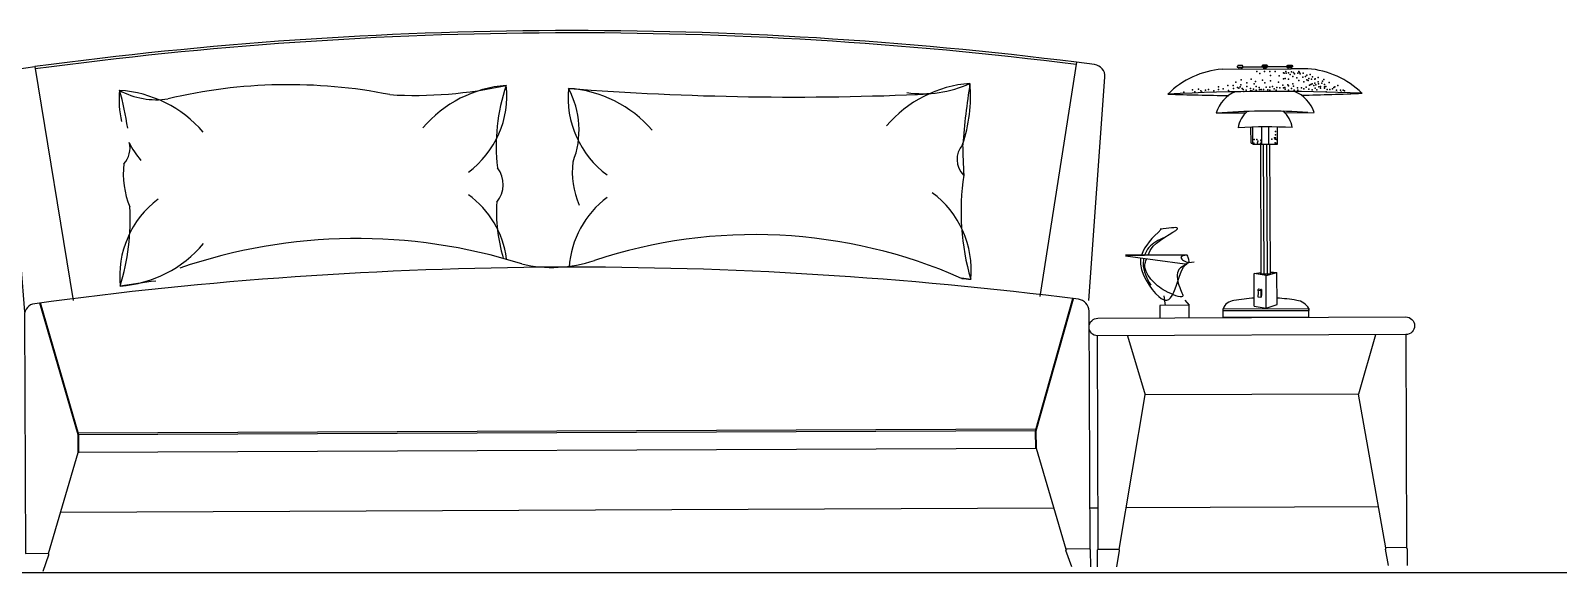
# Model space of a CAD drawing. Header units: inches. Extents: x 15.4 to 57.9, y 9.9 to 34.7.
# Drawn here: x 16.785 to 19.367, y 24.125 to 25.041 of the extents above; entities that cross this region are included whole.
import ezdxf

# ---------------------------------------------------------------- set-up
doc = ezdxf.new("R2010")
doc.units = ezdxf.units.IN
doc.header["$MEASUREMENT"] = 0
doc.layers.add('02', color=2, linetype='Continuous')
doc.layers.add('1', color=1, linetype='Continuous')

msp = doc.modelspace()

# ---------------------------------------------------------------- linework, layer by layer
at = {"layer": '02'}
for p, q in [((18.7986, 24.9756), (18.9105, 24.9761)), ((18.8245, 24.9791), (18.8337, 24.9792)), ((18.8266, 24.978), (18.8315, 24.9781)), ((18.8664, 24.9793), (18.8756, 24.9793)), ((18.867, 24.9813), (18.8749, 24.9813)), ((18.8686, 24.9782), (18.8734, 24.9782)), ((18.8734, 24.9759), (18.8686, 24.9759)), ((18.9175, 24.9795), (18.9083, 24.9795)), ((18.9153, 24.9784), (18.9105, 24.9784)), ((18.9105, 24.9761), (18.9154, 24.9761)), ((18.8476, 24.8502), (18.8475, 24.8775)), ((18.8506, 24.8487), (18.8505, 24.8775)), ((18.8658, 24.8487), (18.8657, 24.8779)), ((18.8776, 24.8488), (18.8774, 24.878)), ((18.8925, 24.8488), (18.8924, 24.8777)), ((18.8476, 24.8502), (18.8506, 24.8502)), ((18.8506, 24.8487), (18.8744, 24.8488)), ((18.8648, 24.63), (18.8639, 24.8487)), ((18.8697, 24.6295), (18.8688, 24.8487)), ((18.8744, 24.8488), (18.8925, 24.8488)), ((18.8753, 24.6296), (18.8744, 24.8488)), ((18.8802, 24.6303), (18.8793, 24.8488)), ((18.7397, 24.6614), (18.6355, 24.661)), ((18.6355, 24.661), (18.6678, 24.6611)), ((18.6355, 24.66), (18.7355, 24.6466)), ((18.8528, 24.63), (18.8648, 24.632)), ((18.8531, 24.5749), (18.8528, 24.6302)), ((18.8729, 24.6265), (18.8913, 24.6318)), ((18.8802, 24.6327), (18.8913, 24.6318)), ((18.8915, 24.5778), (18.8913, 24.6318)), ((18.8729, 24.6265), (18.8528, 24.63)), ((18.8731, 24.5715), (18.8729, 24.6265)), ((18.7028, 24.5763), (18.7007, 24.5922)), ((18.7358, 24.5849), (18.7433, 24.5765)), ((18.7433, 24.5765), (18.6933, 24.5763)), ((18.6933, 24.5763), (18.6934, 24.555)), ((18.7433, 24.5552), (18.7433, 24.5765)), ((18.9452, 24.5676), (18.9452, 24.571)), ((19.109, 24.5268), (18.588, 24.5246)), ((18.6389, 24.5248), (18.6684, 24.4249)), ((19.0581, 24.5266), (19.0294, 24.4264)), ((18.6245, 24.1636), (18.6684, 24.4249)), ((19.0294, 24.4264), (18.6684, 24.4249)), ((19.0754, 24.1662), (19.0294, 24.4264)), ((18.4836, 24.3671), (16.8656, 24.3604)), ((18.4836, 24.3641), (16.8657, 24.3574)), ((18.4838, 24.3341), (16.8658, 24.3274)), ((16.8361, 24.2268), (18.5145, 24.2338)), ((18.5752, 24.2341), (18.5892, 24.2341)), ((18.6363, 24.2343), (19.063, 24.2361)), ((19.1095, 24.1668), (19.0767, 24.1666)), ((16.7765, 24.157), (16.8142, 24.1572)), ((16.8067, 24.1271), (16.8161, 24.1545)), ((18.5445, 24.1344), (18.5349, 24.1617)), ((18.5745, 24.1645), (18.5367, 24.1644)), ((18.5766, 24.1345), (18.5765, 24.1625)), ((19.0796, 24.1366), (19.0747, 24.1643)), ((19.1115, 24.1648), (19.1116, 24.1368))]:
    msp.add_line(p, q, dxfattribs=at)
for points in [[(16.7757, 24.5651), (16.7446, 24.9542, -0.40152), (16.7621, 24.9756), (16.7925, 24.9798), (16.8575, 24.5845)], [(18.5737, 24.5845), (18.6007, 24.962, 0.40152), (18.583, 24.9832), (18.5526, 24.9872), (18.4909, 24.5913)], [(18.8315, 24.9757), (18.8315, 24.9781, -0.204461), (18.8337, 24.9792, 0.555282), (18.833, 24.9812), (18.833, 24.982), (18.8251, 24.982), (18.8251, 24.9811, 0.555282), (18.8244, 24.9791, -0.204461), (18.8266, 24.978), (18.8267, 24.9757)], [(18.8315, 24.9765, -0.094811), (18.8352, 24.9796), (18.8661, 24.9797)], [(18.8734, 24.9759), (18.8734, 24.9782, -0.204461), (18.8757, 24.9793, 0.555281), (18.8749, 24.9813), (18.8749, 24.9822), (18.867, 24.9822), (18.867, 24.9813, 0.555281), (18.8663, 24.9793, -0.204461), (18.8686, 24.9782), (18.8686, 24.9759)], [(18.9105, 24.9761), (18.9105, 24.9784, 0.204461), (18.9082, 24.9795, -0.555281), (18.909, 24.9815), (18.909, 24.9823), (18.9168, 24.9824), (18.9168, 24.9815, -0.555281), (18.9176, 24.9795, 0.204461), (18.9153, 24.9784), (18.9154, 24.9761)], [(19.0348, 24.9348, 0.178639), (18.9435, 24.9762), (18.9154, 24.9761)], [(18.9327, 24.9315, 0.005704), (19.0354, 24.9348, 0.023086), (18.7071, 24.9334, 0.005704), (18.8098, 24.931)], [(18.8214, 24.9374, 0.227544), (18.7887, 24.9016), (18.8385, 24.9018)], [(18.9042, 24.902), (18.954, 24.9023, 0.227544), (18.921, 24.9378)], [(18.5755, 24.1643), (18.5738, 24.5667, 0.380893), (18.556, 24.5865, 0.065715), (16.7924, 24.5791, 0.380893), (16.7748, 24.5592), (16.7765, 24.157)], [(18.8637, 24.5894), (18.8596, 24.5901, 0.055126), (18.8597, 24.6017, -0.486218), (18.8609, 24.604), (18.8652, 24.6033)], [(18.8654, 24.6033), (18.8654, 24.5974, -0.108832), (18.8637, 24.5894)], [(18.8654, 24.6033, 0.544955), (18.8639, 24.6009, -0.064522), (18.8637, 24.5894)], [(18.5895, 24.164), (18.588, 24.5246, -0.967186), (18.5888, 24.5546), (19.1088, 24.5568, -1), (19.109, 24.5268), (19.1105, 24.1665)], [(18.5883, 24.1341), (18.5881, 24.1621, -0.414214), (18.5901, 24.1641), (18.6229, 24.1643, -0.465152), (18.6249, 24.1619), (18.6203, 24.1343)]]:
    msp.add_lwpolyline(points, format="xyb", dxfattribs=at)
for points in [[(18.8759, 24.9798), (18.9069, 24.9799)], [(16.8154, 24.1568), (16.8658, 24.3274), (16.8657, 24.3574), (16.801, 24.5802)], [(16.8668, 24.3272), (16.8667, 24.3576), (16.8019, 24.5805)], [(18.4838, 24.334), (18.4836, 24.3643), (18.5465, 24.5878)], [(18.5352, 24.1637), (18.4848, 24.3342), (18.4846, 24.3642), (18.5475, 24.5875)], [(18.8596, 24.6022), (18.8637, 24.6015)], [(18.8531, 24.5749), (18.8731, 24.5715), (18.8915, 24.5778)]]:
    msp.add_lwpolyline(points, dxfattribs=at)
for points in [[(18.8003, 24.5704), (18.9452, 24.571), (18.9452, 24.5676), (18.8003, 24.567)], [(18.8003, 24.567), (18.9447, 24.5676), (18.9448, 24.5561), (18.8004, 24.5555)]]:
    msp.add_lwpolyline(points, close=True, dxfattribs=at)
for centre, radius, start, end in [((17.7007, 18.2531), 6.7877, 82.78998, 97.68908), ((17.7007, 18.2531), 6.7838, 82.79026, 97.6888), ((18.811, 24.8282), 0.1479, 94.8079, 134.645), ((18.9008, 24.9688), 0.0127, 40.0091, 61.1188), ((17.2213, 24.0703), 0.879, 78.763, 103.406), ((17.4347, 25.6446), 0.7134, 266.6111, 282.4957), ((17.6042, 24.7445), 0.2041, 94.2524, 139.8206), ((17.4281, 24.9308), 0.1619, 306.8106, 6.1295), ((17.8872, 24.8457), 0.3152, 161.0528, 186.7448), ((17.8554, 24.9271), 0.1619, 174.3496, 233.6684), ((18.0748, 29.883), 4.9546, 265.5955, 272.6424), ((17.5648, 24.8728), 0.1473, 338.5413, 28.4659), ((17.6809, 24.7393), 0.2041, 40.6584, 86.2266), ((18.3877, 24.7478), 0.2041, 94.2524, 139.8206), ((18.2933, 25.1245), 0.1904, 261.7423, 294.5769), ((18.1165, 24.9293), 0.257, 341.5453, 4.9347), ((19.7196, 24.7392), 1.3636, 171.0504, 175.4297), ((17.0966, 24.9239), 0.1619, 174.3496, 193.1884), ((16.9979, 25.0541), 0.1302, 241.3304, 278.6437), ((16.5226, 24.8165), 0.4309, 7.9122, 16.635), ((16.922, 24.7361), 0.2041, 40.6584, 86.2266), ((18.8755, 23.9204), 0.9842, 86.0199, 94.4592), ((18.8699, 24.8703), 0.0445, 130.3943, 172.0682), ((18.873, 24.8703), 0.0445, 8.4109, 50.0848), ((18.8746, 24.1192), 0.7588, 86.7974, 93.6817), ((16.9151, 24.8418), 0.0382, 316.9711, 14.8889), ((17.0966, 24.9239), 0.1619, 206.5024, 219.2991), ((18.3879, 24.823), 0.0372, 138.0682, 225.7659), ((20.3278, 24.8942), 1.9682, 181.3519, 182.849), ((17.082, 24.798), 0.1401, 172.7028, 203.2226), ((17.8408, 24.8011), 0.1401, 172.7028, 203.2226), ((17.5383, 24.7806), 0.0456, 319.3375, 38.1562), ((18.7705, 24.7356), 0.413, 171.5324, 196.2152), ((17.4293, 24.6329), 0.1619, 7.8755, 53.6684), ((18.2128, 24.6362), 0.1619, 354.3496, 53.6684), ((17.0978, 24.626), 0.1619, 126.8106, 186.1295), ((16.5745, 24.7212), 0.3793, 342.7606, 3.2594), ((17.8474, 24.7349), 0.2749, 176.6841, 196.4441), ((17.8567, 24.6292), 0.1619, 126.8106, 175.9214), ((17.3371, 23.7653), 0.9239, 72.4807, 108.915), ((18.009, 23.833), 0.8628, 66.0989, 108.309), ((16.9217, 24.8123), 0.2041, 274.2524, 319.8206), ((17.6662, 24.8676), 0.2271, 257.0355, 288.4314), ((18.8718, 24.6754), 0.0459, 261.2428, 280.6167), ((17.1424, 23.3818), 1.244, 96.7209, 99.5144), ((18.1606, 23.1466), 1.489, 81.7633, 82.381), ((18.3874, 24.824), 0.2041, 261.8979, 266.2266), ((18.8202, 24.5631), 0.0212, 94.3109, 159.8939), ((18.873, 24.2911), 0.2981, 93.8416, 100.5009), ((18.873, 24.2911), 0.2981, 79.9782, 86.4416), ((18.9209, 24.5569), 0.0281, 30.2186, 81.8331), ((19.0767, 24.1646), 0.002, 90.2395, 190.0219), ((19.1095, 24.1648), 0.002, 0.2395, 90.2395), ((16.8142, 24.1552), 0.002, 340.9495, 90.2395), ((18.5367, 24.1624), 0.002, 90.2395, 199.5296), ((18.5745, 24.1625), 0.002, 0.2395, 90.2395)]:
    msp.add_arc(centre, radius, start, end, dxfattribs=at)
for points, knots in [([(18.6738, 24.6612), (18.6759, 24.6663), (18.6845, 24.6864), (18.7456, 24.712), (18.7077, 24.7067), (18.6938, 24.7048)], [136.132183, 136.132183, 136.132183, 136.132183, 147.226606, 180.988529, 200.496136, 200.496136, 200.496136, 200.496136]), ([(18.7013, 24.691), (18.6914, 24.6865), (18.6769, 24.6799), (18.6694, 24.6658), (18.6678, 24.6611)], [0, 0, 0, 0, 20.62058, 30.054702, 30.054702, 30.054702, 30.054702]), ([(18.6613, 24.6565), (18.6612, 24.6559), (18.6578, 24.632), (18.6927, 24.5822), (18.7152, 24.5816), (18.7322, 24.6499), (18.7456, 24.648), (18.7409, 24.6587), (18.7397, 24.6614)], [38.626641, 38.626641, 38.626641, 38.626641, 39.881801, 89.959295, 127.798824, 157.940855, 174.456676, 180.055182, 180.055182, 180.055182, 180.055182]), ([(18.6663, 24.6558), (18.6657, 24.653), (18.6639, 24.6368), (18.6712, 24.6223), (18.6781, 24.6105)], [33.559119, 33.559119, 33.559119, 33.559119, 39.068987, 64.646446, 64.646446, 64.646446, 64.646446]), ([(18.7345, 24.6466), (18.7465, 24.6457), (18.7186, 24.644), (18.7252, 24.6053), (18.74, 24.5849), (18.7042, 24.5978), (18.6779, 24.6176), (18.6651, 24.6412), (18.6703, 24.6526), (18.6714, 24.6551)], [0, 0, 0, 0, 21.09917, 38.676394, 60.076876, 87.213349, 107.936622, 126.385163, 131.817526, 131.817526, 131.817526, 131.817526])]:
    msp.add_open_spline(points, degree=3, knots=knots, dxfattribs=at)
msp.add_open_spline([(18.6959, 24.7048), (18.6815, 24.6909), (18.667, 24.677), (18.6624, 24.6611)], degree=3, dxfattribs=at)
msp.add_spline([(18.7397, 24.6614), (18.7291, 24.6572), (18.7334, 24.6519), (18.7515, 24.6498)], degree=3, dxfattribs=at)
for p in [(18.8571, 24.9716), (18.8627, 24.9683), (18.8704, 24.9717), (18.8794, 24.9717), (18.8883, 24.9718), (18.9027, 24.9696), (18.9033, 24.9685), (18.9061, 24.9718), (18.9072, 24.9685), (18.9107, 24.9695), (18.9139, 24.9663), (18.9161, 24.9708), (18.9194, 24.9697), (18.9211, 24.9675), (18.9264, 24.9686), (18.9284, 24.9717), (18.9295, 24.9697), (18.9306, 24.9675), (18.9358, 24.9686), (18.9473, 24.9666), (18.7484, 24.9406), (18.7589, 24.9417), (18.7704, 24.9401), (18.7759, 24.9413), (18.7926, 24.9458), (18.7926, 24.9413), (18.8004, 24.9425), (18.8082, 24.9481), (18.8171, 24.9481), (18.8182, 24.9426), (18.8217, 24.9535), (18.8249, 24.9448), (18.8271, 24.9437), (18.8294, 24.9459), (18.8305, 24.9493), (18.8311, 24.9577), (18.8325, 24.9428), (18.8343, 24.941), (18.8396, 24.9399), (18.8405, 24.946), (18.8406, 24.9525), (18.8469, 24.9431), (18.8479, 24.9588), (18.8517, 24.942), (18.8527, 24.9505), (18.8552, 24.9547), (18.8561, 24.946), (18.8563, 24.94), (18.8612, 24.9446), (18.8621, 24.9411), (18.8647, 24.9411), (18.8667, 24.9568), (18.8689, 24.9411), (18.8709, 24.9526), (18.873, 24.9453), (18.8761, 24.9406), (18.8793, 24.9453), (18.8794, 24.9401), (18.8803, 24.9558), (18.8805, 24.9651), (18.8839, 24.9462), (18.8867, 24.9422), (18.8898, 24.9402), (18.8909, 24.9443), (18.894, 24.9538), (18.895, 24.964), (18.8962, 24.944), (18.9013, 24.9486), (18.9022, 24.9439), (18.9023, 24.959), (18.9045, 24.9444), (18.905, 24.9596), (18.9051, 24.9418), (18.91, 24.9492), (18.9106, 24.9585), (18.9107, 24.9476), (18.9108, 24.9402), (18.9162, 24.943), (18.9184, 24.963), (18.9184, 24.9508), (18.9191, 24.9466), (18.9202, 24.9403), (18.925, 24.9608), (18.9262, 24.9441), (18.9265, 24.9403), (18.9284, 24.9564), (18.9329, 24.9441), (18.9351, 24.962), (18.9369, 24.954), (18.9369, 24.9424), (18.9395, 24.9631), (18.9407, 24.9453), (18.9417, 24.9653), (18.9418, 24.9575), (18.9442, 24.9561), (18.9451, 24.9598), (18.9452, 24.942), (18.9462, 24.9487), (18.9484, 24.9498), (18.9495, 24.9587), (18.9506, 24.9404), (18.9507, 24.9509), (18.9515, 24.9624), (18.9537, 24.9477), (18.9551, 24.9587), (18.9551, 24.952), (18.9557, 24.9593), (18.9558, 24.9436), (18.9568, 24.9488), (18.9589, 24.9404), (18.961, 24.9614), (18.961, 24.9541), (18.9618, 24.9509), (18.9621, 24.9457), (18.9652, 24.9465), (18.9652, 24.9432), (18.9673, 24.952), (18.9685, 24.9554), (18.9704, 24.9583), (18.9719, 24.9499), (18.9719, 24.9454), (18.9719, 24.9432), (18.9741, 24.9465), (18.9763, 24.941), (18.9798, 24.9531), (18.9808, 24.941), (18.9852, 24.9421), (18.9872, 24.9448), (18.9893, 24.9458), (18.9919, 24.9399), (18.9945, 24.9479), (18.9986, 24.94), (19.0031, 24.94), (18.7338, 24.9364), (18.7526, 24.9375), (18.7626, 24.939), (18.7642, 24.9365), (18.7849, 24.9391), (18.8094, 24.9392), (18.8354, 24.9378), (18.8469, 24.9389), (18.849, 24.9389), (18.9747, 24.9374), (18.9997, 24.9366), (19.0053, 24.9389), (18.8891, 24.8699), (18.8891, 24.8647), (18.8523, 24.8504), (18.8526, 24.8564), (18.8573, 24.8564), (18.8584, 24.8511), (18.859, 24.8541), (18.8634, 24.8494), (18.8644, 24.8554), (18.8644, 24.8488), (18.8647, 24.8524), (18.8829, 24.8573), (18.887, 24.8594), (18.8881, 24.8574), (18.8881, 24.8511), (18.8891, 24.8595), (18.8895, 24.8505), (18.8904, 24.8569), (18.8634, 24.6303), (18.8644, 24.6306), (18.8828, 24.6319), (18.8845, 24.6318)]:
    msp.add_point(p, dxfattribs=at)
at = {"layer": '1'}
msp.add_line((15.7844, 24.1248), (36.0806, 24.1248), dxfattribs=at)

doc.saveas('drawing.dxf')
